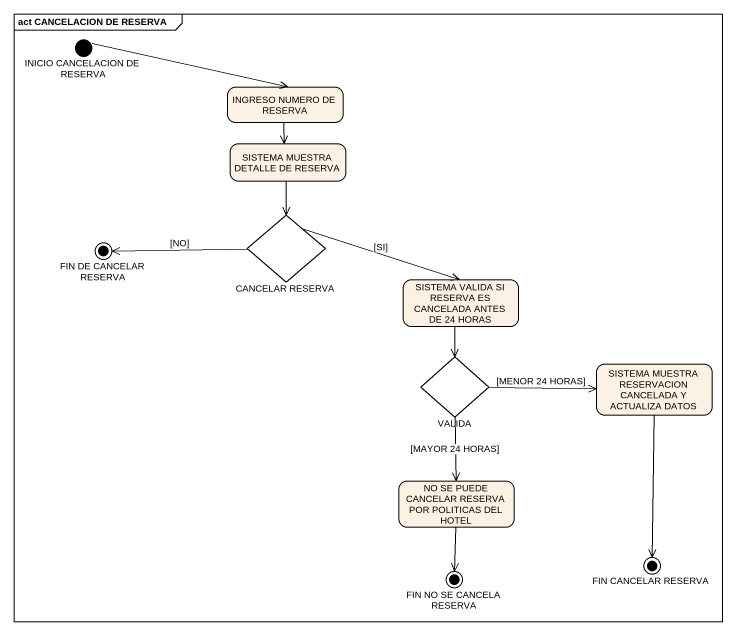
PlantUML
@startuml
mainframe act CANCELACION DE RESERVA
hide empty description
state "INICIO CANCELACION DE RESERVA" as INICIO_CANCELACION_DE <<start>>
state "INGRESO NUMERO DE RESERVA" as INGRESO_NUMERO_DE_RESERVA
state "SISTEMA MUESTRA DETALLE DE RESERVA" as SISTEMA_MUESTRA_DETALLE_DE
state "CANCELAR RESERVA" as CANCELAR_RESERVA <<choice>>
state "FIN DE CANCELAR RESERVA" as FIN_DE_CANCELAR_RESERVA <<end>>
state "SISTEMA VALIDA SI RESERVA ES CANCELADA ANTES DE 24 HORAS" as SISTEMA_VALIDA_SI_RESERVA
state VALIDA <<choice>>
state "SISTEMA MUESTRA RESERVACION CANCELADA Y ACTUALIZA DATOS" as SISTEMA_MUESTRA_RESERVACION
state "NO SE PUEDE CANCELAR RESERVA POR POLITICAS DEL HOTEL" as NO_SE_PUEDE_CANCELAR
state "FIN NO SE CANCELA RESERVA" as FIN_NO_SE_CANCELA_RESERVA <<end>>
state "FIN CANCELAR RESERVA" as FIN_CANCELAR_RESERVA <<end>>
INICIO_CANCELACION_DE -right-> INGRESO_NUMERO_DE_RESERVA
INGRESO_NUMERO_DE_RESERVA --> SISTEMA_MUESTRA_DETALLE_DE
SISTEMA_MUESTRA_DETALLE_DE --> CANCELAR_RESERVA
CANCELAR_RESERVA -left-> FIN_DE_CANCELAR_RESERVA : [NO]
CANCELAR_RESERVA -right-> SISTEMA_VALIDA_SI_RESERVA : [SI]
SISTEMA_VALIDA_SI_RESERVA --> VALIDA
VALIDA -right-> SISTEMA_MUESTRA_RESERVACION : [MENOR 24 HORAS]
VALIDA --> NO_SE_PUEDE_CANCELAR : [MAYOR 24 HORAS]
SISTEMA_MUESTRA_RESERVACION --> FIN_CANCELAR_RESERVA
NO_SE_PUEDE_CANCELAR --> FIN_NO_SE_CANCELA_RESERVA
@enduml
